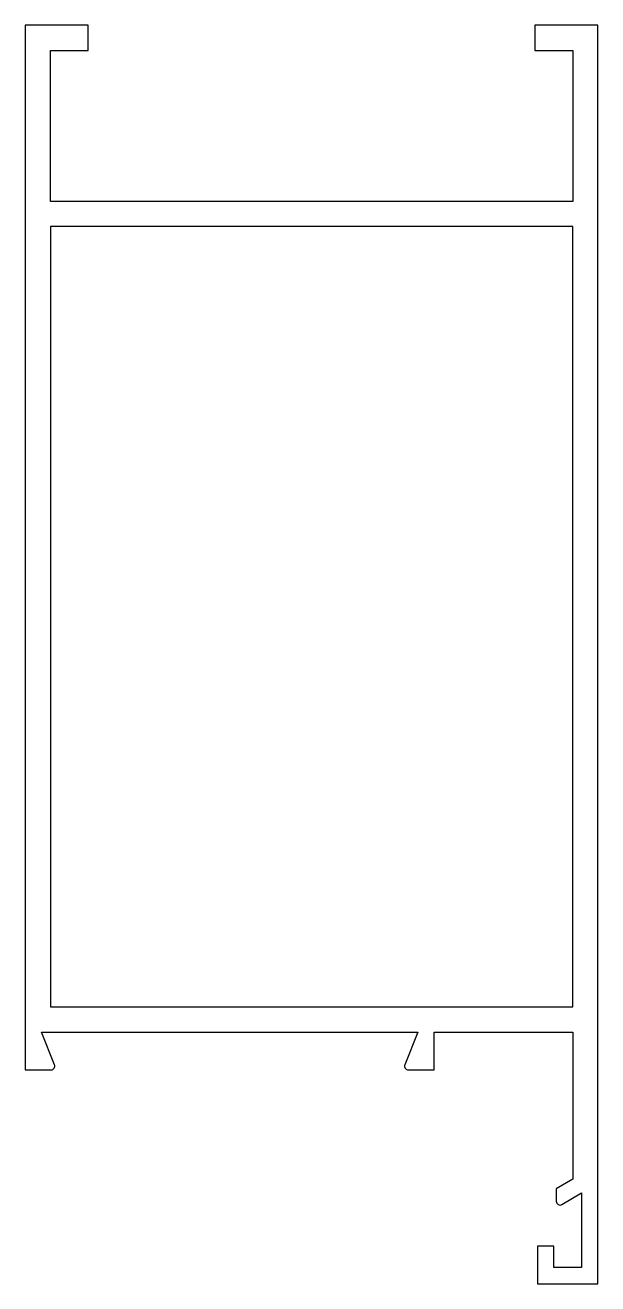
# Model space of a CAD drawing. Extents: x 136 to 181, y 135 to 235.
import ezdxf

# ---------------------------------------------------------------- set-up
doc = ezdxf.new("R2010")
doc.units = 0
doc.header["$LTSCALE"] = 15
doc.layers.add('ANA', color=220, linetype='CONTINUOUS')

msp = doc.modelspace()

# ---------------------------------------------------------------- linework, layer by layer
at = {"layer": 'ANA', "color": 0}
msp.add_lwpolyline([(166.83, 155.16), (165.79, 152.57, 0.5306), (166.07, 152.16), (168.13, 152.16), (168.13, 155.16), (179.13, 155.16), (179.13, 143.48), (177.83, 142.7), (177.83, 141.72, 0.58318), (178.28, 141.46), (179.83, 142.39), (179.83, 136.46), (177.63, 136.46), (177.63, 138.16), (176.33, 138.16), (176.33, 135.16), (181.13, 135.16), (181.13, 235.16), (176.13, 235.16), (176.13, 233.16), (179.13, 233.16), (179.13, 221.16), (137.63, 221.16), (137.63, 233.16), (140.63, 233.16), (140.63, 235.16), (135.63, 235.16), (135.63, 152.16), (137.69, 152.16, 0.5306), (137.96, 152.57), (136.93, 155.16)], format="xyb", close=True, dxfattribs=at)
msp.add_lwpolyline([(137.63, 157.16), (179.13, 157.16), (179.13, 219.16), (137.63, 219.16)], close=True, dxfattribs=at)

doc.saveas('drawing.dxf')
